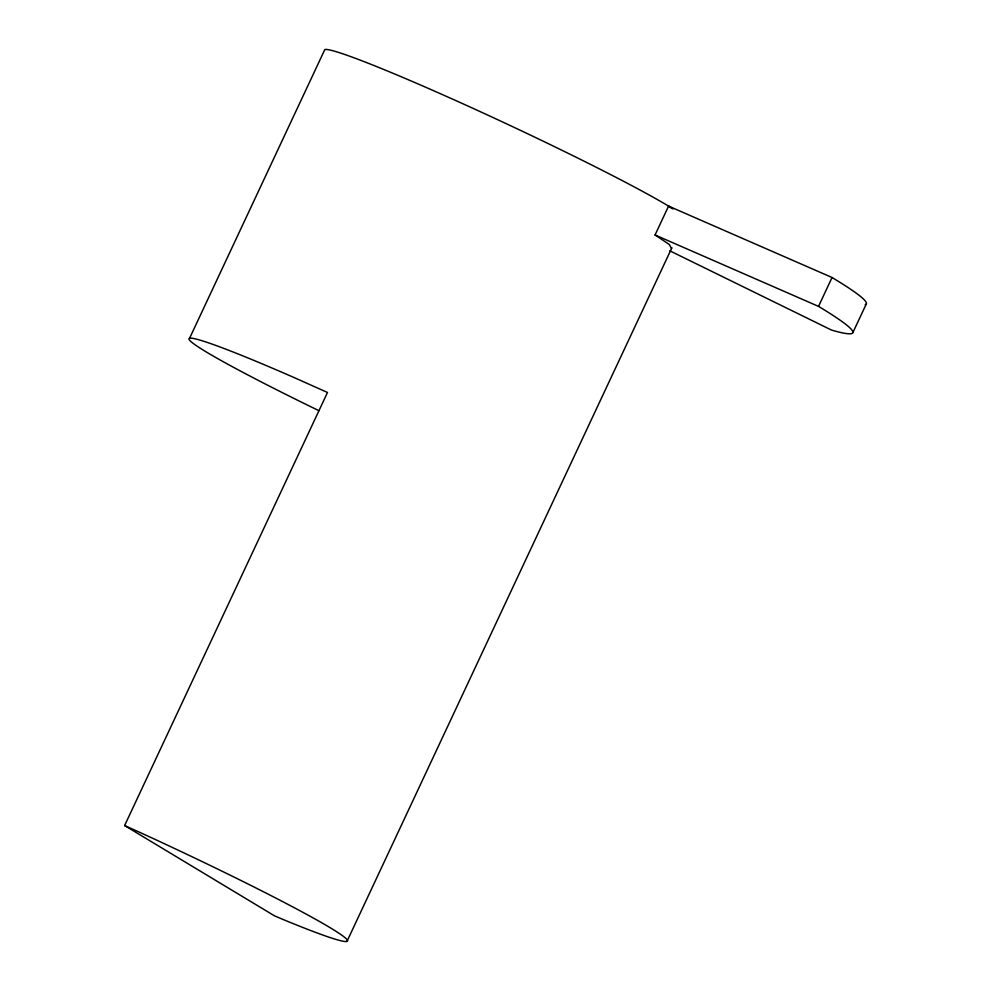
<?xml version="1.0" encoding="UTF-8"?>
<svg xmlns="http://www.w3.org/2000/svg" width="991" height="991" viewBox="0 0 991 991"><rect width="100%" height="100%" fill="white"/><g stroke="black" fill="none" stroke-linecap="round" stroke-linejoin="round"><path stroke-width="1.49" d="M189.578 338.265L324.825 49.55A199.538 10.443 25.1 0 1 478.764 110.98A199.538 10.443 25.1 0 1 673.162 208.928M124.618 825.553L134.838 830.111A199.538 10.443 25.1 0 1 330.387 927.849A199.538 10.443 25.1 0 1 283.488 919.66L274.457 915.82L124.618 825.553L327.488 392.473L292.754 376.964A199.538 10.443 25.1 0 0 189.492 340.086A199.538 10.443 25.1 0 0 318.991 410.72M671.526 248.53L669.309 244.492L655.051 234.978L668.578 206.103L832.044 277.505A399.076 20.885 25.1 0 1 865.168 304.72M346.949 941.45L671.923 247.688M669.891 250.859L831.536 330.077A399.076 20.885 25.1 0 0 818.529 306.38L832.044 277.505M852.855 332.642L866.382 303.779M655.051 234.978L818.529 306.38M668.578 206.103L672.133 208.482"/></g></svg>
